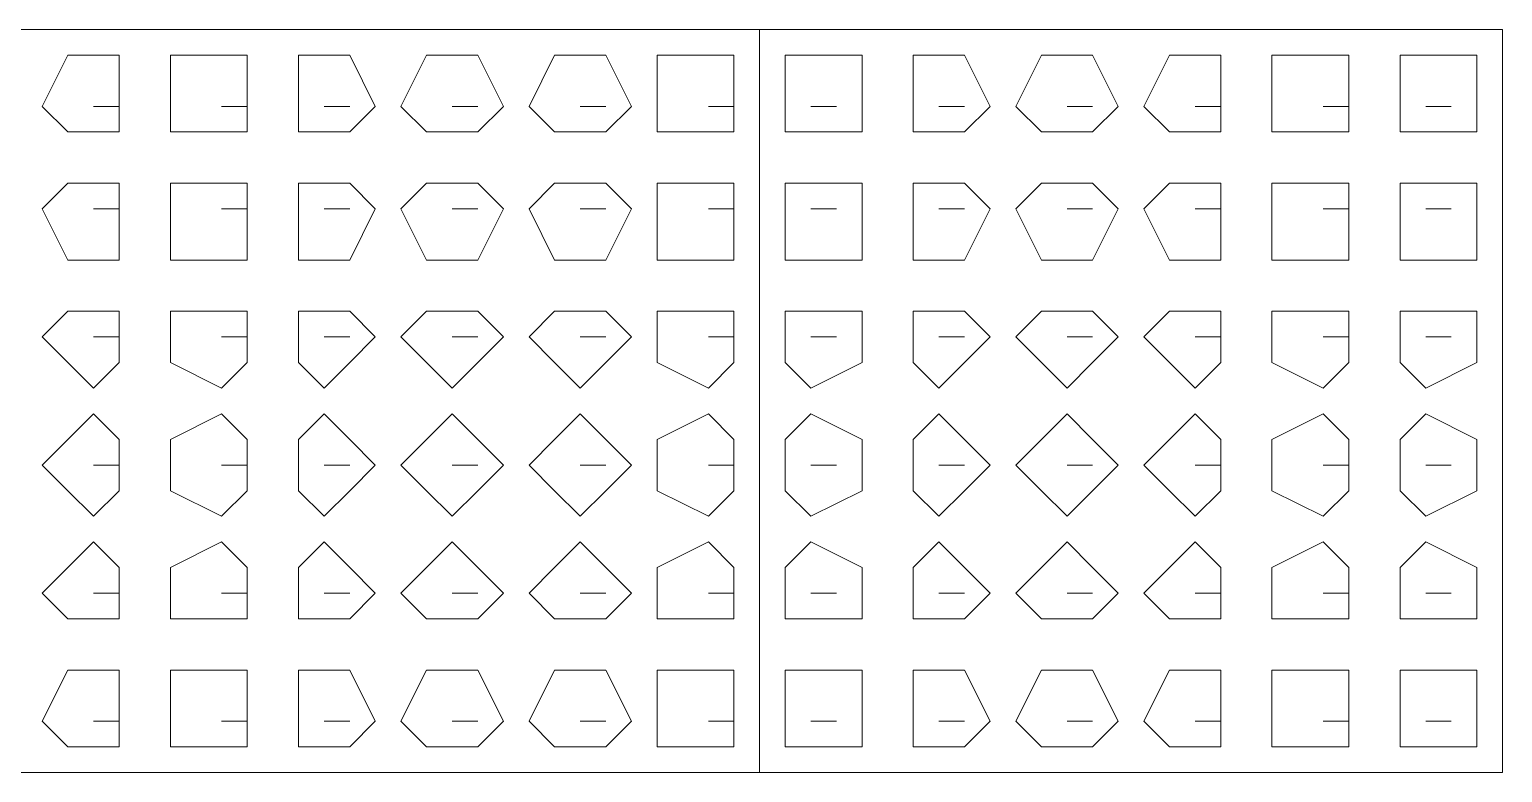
# Model space of a CAD drawing. Header units: millimetres. Extents: x -750 to 104995, y 68 to 66109.
# Drawn here: x 65583 to 66184, y 19244 to 19547 of the extents above; entities that cross this region are included whole.
import ezdxf

# ---------------------------------------------------------------- set-up
doc = ezdxf.new("R2010")
doc.units = ezdxf.units.MM
doc.layers.add('PDF_형상', color=7, linetype='Continuous')

msp = doc.modelspace()

# ---------------------------------------------------------------- linework, layer by layer
at = {"layer": 'PDF_형상', "lineweight": 5}
for points in [[(66184.13, 19546.86), (65881.08, 19546.86), (65578.04, 19546.86), (65285.44, 19546.86), (64982.39, 19546.86), (64679.34, 19546.86), (64376.29, 19546.86), (64083.7, 19546.86), (64083.7, 19243.81), (64376.29, 19243.81), (64679.34, 19243.81)], [(65881.08, 19546.86), (65881.08, 19243.81), (65881.08, 19546.86)], [(65881.08, 19546.86), (65881.08, 19243.81)], [(66184.13, 19546.86), (66184.13, 19243.81), (66184.13, 19546.86)], [(65609.39, 19515.51), (65619.84, 19515.51)], [(65661.63, 19515.51), (65672.08, 19515.51)], [(65703.44, 19515.51), (65713.89, 19515.51)], [(65755.68, 19515.51), (65766.13, 19515.51)], [(65807.93, 19515.51), (65818.39, 19515.51)], [(65860.19, 19515.51), (65870.63, 19515.51)], [(65901.98, 19515.51), (65912.43, 19515.51)], [(65954.24, 19515.51), (65964.69, 19515.51)], [(66006.48, 19515.51), (66016.93, 19515.51)], [(66058.73, 19515.51), (66069.18, 19515.51)], [(66110.98, 19515.51), (66121.43, 19515.51)], [(66152.78, 19515.51), (66163.23, 19515.51)], [(65609.39, 19473.71), (65619.84, 19473.71)], [(65661.63, 19473.71), (65672.08, 19473.71)], [(65703.44, 19473.71), (65713.89, 19473.71)], [(65755.68, 19473.71), (65766.13, 19473.71)], [(65807.93, 19473.71), (65818.39, 19473.71)], [(65860.19, 19473.71), (65870.63, 19473.71)], [(65901.98, 19473.71), (65912.43, 19473.71)], [(65954.24, 19473.71), (65964.69, 19473.71)], [(66006.48, 19473.71), (66016.93, 19473.71)], [(66058.73, 19473.71), (66069.18, 19473.71)], [(66110.98, 19473.71), (66121.43, 19473.71)], [(66152.78, 19473.71), (66163.23, 19473.71)], [(65609.39, 19421.46), (65619.84, 19421.46)], [(65661.63, 19421.46), (65672.08, 19421.46)], [(65703.44, 19421.46), (65713.89, 19421.46)], [(65755.68, 19421.46), (65766.13, 19421.46)], [(65807.93, 19421.46), (65818.39, 19421.46)], [(65860.19, 19421.46), (65870.63, 19421.46)], [(65901.98, 19421.46), (65912.43, 19421.46)], [(65954.24, 19421.46), (65964.69, 19421.46)], [(66006.48, 19421.46), (66016.93, 19421.46)], [(66058.73, 19421.46), (66069.18, 19421.46)], [(66110.98, 19421.46), (66121.43, 19421.46)], [(66152.78, 19421.46), (66163.23, 19421.46)], [(65609.39, 19369.21), (65619.84, 19369.21)], [(65661.63, 19369.21), (65672.08, 19369.21)], [(65703.44, 19369.21), (65713.89, 19369.21)], [(65755.68, 19369.21), (65766.13, 19369.21)], [(65807.93, 19369.21), (65818.39, 19369.21)], [(65860.19, 19369.21), (65870.63, 19369.21)], [(65901.98, 19369.21), (65912.43, 19369.21)], [(65954.24, 19369.21), (65964.69, 19369.21)], [(66006.48, 19369.21), (66016.93, 19369.21)], [(66058.73, 19369.21), (66069.18, 19369.21)], [(66110.98, 19369.21), (66121.43, 19369.21)], [(66152.78, 19369.21), (66163.23, 19369.21)], [(65609.39, 19316.96), (65619.84, 19316.96)], [(65661.63, 19316.96), (65672.08, 19316.96)], [(65703.44, 19316.96), (65713.89, 19316.96)], [(65755.68, 19316.96), (65766.13, 19316.96)], [(65807.93, 19316.96), (65818.39, 19316.96)], [(65860.19, 19316.96), (65870.63, 19316.96)], [(65901.98, 19316.96), (65912.43, 19316.96)], [(65954.24, 19316.96), (65964.69, 19316.96)], [(66006.48, 19316.96), (66016.93, 19316.96)], [(66058.73, 19316.96), (66069.18, 19316.96)], [(66110.98, 19316.96), (66121.43, 19316.96)], [(66152.78, 19316.96), (66163.23, 19316.96)], [(65609.39, 19264.72), (65619.84, 19264.72)], [(65661.63, 19264.72), (65672.08, 19264.72)], [(65703.44, 19264.72), (65713.89, 19264.72)], [(65755.68, 19264.72), (65766.13, 19264.72)], [(65807.93, 19264.72), (65818.39, 19264.72)], [(65860.19, 19264.72), (65870.63, 19264.72)], [(65901.98, 19264.72), (65912.43, 19264.72)], [(65954.24, 19264.72), (65964.69, 19264.72)], [(66006.48, 19264.72), (66016.93, 19264.72)], [(66058.73, 19264.72), (66069.18, 19264.72)], [(66110.98, 19264.72), (66121.43, 19264.72)], [(66152.78, 19264.72), (66163.23, 19264.72)], [(65285.44, 19243.81), (65578.04, 19243.81), (65881.08, 19243.81), (66184.13, 19243.81)]]:
    msp.add_lwpolyline(points, dxfattribs=at)
for points in [[(65619.84, 19515.51), (65619.84, 19536.41), (65609.39, 19536.41), (65598.94, 19536.41), (65588.49, 19515.51), (65598.94, 19505.06), (65609.39, 19505.06), (65619.84, 19505.06)], [(65672.08, 19515.51), (65672.08, 19536.41), (65661.63, 19536.41), (65640.74, 19536.41), (65640.74, 19515.51), (65640.74, 19505.06), (65661.63, 19505.06), (65672.08, 19505.06)], [(65724.34, 19515.51), (65713.89, 19536.41), (65703.44, 19536.41), (65692.99, 19536.41), (65692.99, 19515.51), (65692.99, 19505.06), (65703.44, 19505.06), (65713.89, 19505.06)], [(65776.58, 19515.51), (65766.13, 19536.41), (65755.68, 19536.41), (65745.24, 19536.41), (65734.79, 19515.51), (65745.24, 19505.06), (65755.68, 19505.06), (65766.13, 19505.06)], [(65828.84, 19515.51), (65818.39, 19536.41), (65807.93, 19536.41), (65797.48, 19536.41), (65787.03, 19515.51), (65797.48, 19505.06), (65807.93, 19505.06), (65818.39, 19505.06)], [(65870.63, 19515.51), (65870.63, 19536.41), (65860.19, 19536.41), (65839.29, 19536.41), (65839.29, 19515.51), (65839.29, 19505.06), (65860.19, 19505.06), (65870.63, 19505.06)], [(65922.88, 19515.51), (65922.88, 19536.41), (65901.98, 19536.41), (65891.53, 19536.41), (65891.53, 19515.51), (65891.53, 19505.06), (65901.98, 19505.06), (65922.88, 19505.06)], [(65975.14, 19515.51), (65964.69, 19536.41), (65954.24, 19536.41), (65943.78, 19536.41), (65943.78, 19515.51), (65943.78, 19505.06), (65954.24, 19505.06), (65964.69, 19505.06)], [(66027.38, 19515.51), (66016.93, 19536.41), (66006.48, 19536.41), (65996.03, 19536.41), (65985.58, 19515.51), (65996.03, 19505.06), (66006.48, 19505.06), (66016.93, 19505.06)], [(66069.18, 19515.51), (66069.18, 19536.41), (66058.73, 19536.41), (66048.28, 19536.41), (66037.83, 19515.51), (66048.28, 19505.06), (66058.73, 19505.06), (66069.18, 19505.06)], [(66121.43, 19515.51), (66121.43, 19536.41), (66110.98, 19536.41), (66090.08, 19536.41), (66090.08, 19515.51), (66090.08, 19505.06), (66110.98, 19505.06), (66121.43, 19505.06)], [(66173.68, 19515.51), (66173.68, 19536.41), (66152.78, 19536.41), (66142.33, 19536.41), (66142.33, 19515.51), (66142.33, 19505.06), (66152.78, 19505.06), (66173.68, 19505.06)], [(65619.84, 19473.71), (65619.84, 19484.16), (65609.39, 19484.16), (65598.94, 19484.16), (65588.49, 19473.71), (65598.94, 19452.81), (65609.39, 19452.81), (65619.84, 19452.81)], [(65672.08, 19473.71), (65672.08, 19484.16), (65661.63, 19484.16), (65640.74, 19484.16), (65640.74, 19473.71), (65640.74, 19452.81), (65661.63, 19452.81), (65672.08, 19452.81)], [(65724.34, 19473.71), (65713.89, 19484.16), (65703.44, 19484.16), (65692.99, 19484.16), (65692.99, 19473.71), (65692.99, 19452.81), (65703.44, 19452.81), (65713.89, 19452.81)], [(65776.58, 19473.71), (65766.13, 19484.16), (65755.68, 19484.16), (65745.24, 19484.16), (65734.79, 19473.71), (65745.24, 19452.81), (65755.68, 19452.81), (65766.13, 19452.81)], [(65828.84, 19473.71), (65818.39, 19484.16), (65807.93, 19484.16), (65797.48, 19484.16), (65787.03, 19473.71), (65797.48, 19452.81), (65807.93, 19452.81), (65818.39, 19452.81)], [(65870.63, 19473.71), (65870.63, 19484.16), (65860.19, 19484.16), (65839.29, 19484.16), (65839.29, 19473.71), (65839.29, 19452.81), (65860.19, 19452.81), (65870.63, 19452.81)], [(65922.88, 19473.71), (65922.88, 19484.16), (65901.98, 19484.16), (65891.53, 19484.16), (65891.53, 19473.71), (65891.53, 19452.81), (65901.98, 19452.81), (65922.88, 19452.81)], [(65975.14, 19473.71), (65964.69, 19484.16), (65954.24, 19484.16), (65943.78, 19484.16), (65943.78, 19473.71), (65943.78, 19452.81), (65954.24, 19452.81), (65964.69, 19452.81)], [(66027.38, 19473.71), (66016.93, 19484.16), (66006.48, 19484.16), (65996.03, 19484.16), (65985.58, 19473.71), (65996.03, 19452.81), (66006.48, 19452.81), (66016.93, 19452.81)], [(66069.18, 19473.71), (66069.18, 19484.16), (66058.73, 19484.16), (66048.28, 19484.16), (66037.83, 19473.71), (66048.28, 19452.81), (66058.73, 19452.81), (66069.18, 19452.81)], [(66121.43, 19473.71), (66121.43, 19484.16), (66110.98, 19484.16), (66090.08, 19484.16), (66090.08, 19473.71), (66090.08, 19452.81), (66110.98, 19452.81), (66121.43, 19452.81)], [(66173.68, 19473.71), (66173.68, 19484.16), (66152.78, 19484.16), (66142.33, 19484.16), (66142.33, 19473.71), (66142.33, 19452.81), (66152.78, 19452.81), (66173.68, 19452.81)], [(65619.84, 19421.46), (65619.84, 19431.91), (65609.39, 19431.91), (65598.94, 19431.91), (65588.49, 19421.46), (65598.94, 19411.01), (65609.39, 19400.56), (65619.84, 19411.01)], [(65672.08, 19421.46), (65672.08, 19431.91), (65661.63, 19431.91), (65640.74, 19431.91), (65640.74, 19421.46), (65640.74, 19411.01), (65661.63, 19400.56), (65672.08, 19411.01)], [(65724.34, 19421.46), (65713.89, 19431.91), (65703.44, 19431.91), (65692.99, 19431.91), (65692.99, 19421.46), (65692.99, 19411.01), (65703.44, 19400.56), (65713.89, 19411.01)], [(65776.58, 19421.46), (65766.13, 19431.91), (65755.68, 19431.91), (65745.24, 19431.91), (65734.79, 19421.46), (65745.24, 19411.01), (65755.68, 19400.56), (65766.13, 19411.01)], [(65828.84, 19421.46), (65818.39, 19431.91), (65807.93, 19431.91), (65797.48, 19431.91), (65787.03, 19421.46), (65797.48, 19411.01), (65807.93, 19400.56), (65818.39, 19411.01)], [(65870.63, 19421.46), (65870.63, 19431.91), (65860.19, 19431.91), (65839.29, 19431.91), (65839.29, 19421.46), (65839.29, 19411.01), (65860.19, 19400.56), (65870.63, 19411.01)], [(65922.88, 19421.46), (65922.88, 19431.91), (65901.98, 19431.91), (65891.53, 19431.91), (65891.53, 19421.46), (65891.53, 19411.01), (65901.98, 19400.56), (65922.88, 19411.01)], [(65975.14, 19421.46), (65964.69, 19431.91), (65954.24, 19431.91), (65943.78, 19431.91), (65943.78, 19421.46), (65943.78, 19411.01), (65954.24, 19400.56), (65964.69, 19411.01)], [(66027.38, 19421.46), (66016.93, 19431.91), (66006.48, 19431.91), (65996.03, 19431.91), (65985.58, 19421.46), (65996.03, 19411.01), (66006.48, 19400.56), (66016.93, 19411.01)], [(66069.18, 19421.46), (66069.18, 19431.91), (66058.73, 19431.91), (66048.28, 19431.91), (66037.83, 19421.46), (66048.28, 19411.01), (66058.73, 19400.56), (66069.18, 19411.01)], [(66121.43, 19421.46), (66121.43, 19431.91), (66110.98, 19431.91), (66090.08, 19431.91), (66090.08, 19421.46), (66090.08, 19411.01), (66110.98, 19400.56), (66121.43, 19411.01)], [(66173.68, 19421.46), (66173.68, 19431.91), (66152.78, 19431.91), (66142.33, 19431.91), (66142.33, 19421.46), (66142.33, 19411.01), (66152.78, 19400.56), (66173.68, 19411.01)], [(65619.84, 19369.21), (65619.84, 19379.66), (65609.39, 19390.11), (65598.94, 19379.66), (65588.49, 19369.21), (65598.94, 19358.76), (65609.39, 19348.31), (65619.84, 19358.76)], [(65672.08, 19369.21), (65672.08, 19379.66), (65661.63, 19390.11), (65640.74, 19379.66), (65640.74, 19369.21), (65640.74, 19358.76), (65661.63, 19348.31), (65672.08, 19358.76)], [(65724.34, 19369.21), (65713.89, 19379.66), (65703.44, 19390.11), (65692.99, 19379.66), (65692.99, 19369.21), (65692.99, 19358.76), (65703.44, 19348.31), (65713.89, 19358.76)], [(65776.58, 19369.21), (65766.13, 19379.66), (65755.68, 19390.11), (65745.24, 19379.66), (65734.79, 19369.21), (65745.24, 19358.76), (65755.68, 19348.31), (65766.13, 19358.76)], [(65828.84, 19369.21), (65818.39, 19379.66), (65807.93, 19390.11), (65797.48, 19379.66), (65787.03, 19369.21), (65797.48, 19358.76), (65807.93, 19348.31), (65818.39, 19358.76)], [(65870.63, 19369.21), (65870.63, 19379.66), (65860.19, 19390.11), (65839.29, 19379.66), (65839.29, 19369.21), (65839.29, 19358.76), (65860.19, 19348.31), (65870.63, 19358.76)], [(65922.88, 19369.21), (65922.88, 19379.66), (65901.98, 19390.11), (65891.53, 19379.66), (65891.53, 19369.21), (65891.53, 19358.76), (65901.98, 19348.31), (65922.88, 19358.76)], [(65975.14, 19369.21), (65964.69, 19379.66), (65954.24, 19390.11), (65943.78, 19379.66), (65943.78, 19369.21), (65943.78, 19358.76), (65954.24, 19348.31), (65964.69, 19358.76)], [(66027.38, 19369.21), (66016.93, 19379.66), (66006.48, 19390.11), (65996.03, 19379.66), (65985.58, 19369.21), (65996.03, 19358.76), (66006.48, 19348.31), (66016.93, 19358.76)], [(66069.18, 19369.21), (66069.18, 19379.66), (66058.73, 19390.11), (66048.28, 19379.66), (66037.83, 19369.21), (66048.28, 19358.76), (66058.73, 19348.31), (66069.18, 19358.76)], [(66121.43, 19369.21), (66121.43, 19379.66), (66110.98, 19390.11), (66090.08, 19379.66), (66090.08, 19369.21), (66090.08, 19358.76), (66110.98, 19348.31), (66121.43, 19358.76)], [(66173.68, 19369.21), (66173.68, 19379.66), (66152.78, 19390.11), (66142.33, 19379.66), (66142.33, 19369.21), (66142.33, 19358.76), (66152.78, 19348.31), (66173.68, 19358.76)], [(65619.84, 19316.96), (65619.84, 19327.41), (65609.39, 19337.86), (65598.94, 19327.41), (65588.49, 19316.96), (65598.94, 19306.51), (65609.39, 19306.51), (65619.84, 19306.51)], [(65672.08, 19316.96), (65672.08, 19327.41), (65661.63, 19337.86), (65640.74, 19327.41), (65640.74, 19316.96), (65640.74, 19306.51), (65661.63, 19306.51), (65672.08, 19306.51)], [(65724.34, 19316.96), (65713.89, 19327.41), (65703.44, 19337.86), (65692.99, 19327.41), (65692.99, 19316.96), (65692.99, 19306.51), (65703.44, 19306.51), (65713.89, 19306.51)], [(65776.58, 19316.96), (65766.13, 19327.41), (65755.68, 19337.86), (65745.24, 19327.41), (65734.79, 19316.96), (65745.24, 19306.51), (65755.68, 19306.51), (65766.13, 19306.51)], [(65828.84, 19316.96), (65818.39, 19327.41), (65807.93, 19337.86), (65797.48, 19327.41), (65787.03, 19316.96), (65797.48, 19306.51), (65807.93, 19306.51), (65818.39, 19306.51)], [(65870.63, 19316.96), (65870.63, 19327.41), (65860.19, 19337.86), (65839.29, 19327.41), (65839.29, 19316.96), (65839.29, 19306.51), (65860.19, 19306.51), (65870.63, 19306.51)], [(65922.88, 19316.96), (65922.88, 19327.41), (65901.98, 19337.86), (65891.53, 19327.41), (65891.53, 19316.96), (65891.53, 19306.51), (65901.98, 19306.51), (65922.88, 19306.51)], [(65975.14, 19316.96), (65964.69, 19327.41), (65954.24, 19337.86), (65943.78, 19327.41), (65943.78, 19316.96), (65943.78, 19306.51), (65954.24, 19306.51), (65964.69, 19306.51)], [(66027.38, 19316.96), (66016.93, 19327.41), (66006.48, 19337.86), (65996.03, 19327.41), (65985.58, 19316.96), (65996.03, 19306.51), (66006.48, 19306.51), (66016.93, 19306.51)], [(66069.18, 19316.96), (66069.18, 19327.41), (66058.73, 19337.86), (66048.28, 19327.41), (66037.83, 19316.96), (66048.28, 19306.51), (66058.73, 19306.51), (66069.18, 19306.51)], [(66121.43, 19316.96), (66121.43, 19327.41), (66110.98, 19337.86), (66090.08, 19327.41), (66090.08, 19316.96), (66090.08, 19306.51), (66110.98, 19306.51), (66121.43, 19306.51)], [(66173.68, 19316.96), (66173.68, 19327.41), (66152.78, 19337.86), (66142.33, 19327.41), (66142.33, 19316.96), (66142.33, 19306.51), (66152.78, 19306.51), (66173.68, 19306.51)], [(65619.84, 19264.72), (65619.84, 19285.61), (65609.39, 19285.61), (65598.94, 19285.61), (65588.49, 19264.72), (65598.94, 19254.26), (65609.39, 19254.26), (65619.84, 19254.26)], [(65672.08, 19264.72), (65672.08, 19285.61), (65661.63, 19285.61), (65640.74, 19285.61), (65640.74, 19264.72), (65640.74, 19254.26), (65661.63, 19254.26), (65672.08, 19254.26)], [(65724.34, 19264.72), (65713.89, 19285.61), (65703.44, 19285.61), (65692.99, 19285.61), (65692.99, 19264.72), (65692.99, 19254.26), (65703.44, 19254.26), (65713.89, 19254.26)], [(65776.58, 19264.72), (65766.13, 19285.61), (65755.68, 19285.61), (65745.24, 19285.61), (65734.79, 19264.72), (65745.24, 19254.26), (65755.68, 19254.26), (65766.13, 19254.26)], [(65828.84, 19264.72), (65818.39, 19285.61), (65807.93, 19285.61), (65797.48, 19285.61), (65787.03, 19264.72), (65797.48, 19254.26), (65807.93, 19254.26), (65818.39, 19254.26)], [(65870.63, 19264.72), (65870.63, 19285.61), (65860.19, 19285.61), (65839.29, 19285.61), (65839.29, 19264.72), (65839.29, 19254.26), (65860.19, 19254.26), (65870.63, 19254.26)], [(65922.88, 19264.72), (65922.88, 19285.61), (65901.98, 19285.61), (65891.53, 19285.61), (65891.53, 19264.72), (65891.53, 19254.26), (65901.98, 19254.26), (65922.88, 19254.26)], [(65975.14, 19264.72), (65964.69, 19285.61), (65954.24, 19285.61), (65943.78, 19285.61), (65943.78, 19264.72), (65943.78, 19254.26), (65954.24, 19254.26), (65964.69, 19254.26)], [(66027.38, 19264.72), (66016.93, 19285.61), (66006.48, 19285.61), (65996.03, 19285.61), (65985.58, 19264.72), (65996.03, 19254.26), (66006.48, 19254.26), (66016.93, 19254.26)], [(66069.18, 19264.72), (66069.18, 19285.61), (66058.73, 19285.61), (66048.28, 19285.61), (66037.83, 19264.72), (66048.28, 19254.26), (66058.73, 19254.26), (66069.18, 19254.26)], [(66121.43, 19264.72), (66121.43, 19285.61), (66110.98, 19285.61), (66090.08, 19285.61), (66090.08, 19264.72), (66090.08, 19254.26), (66110.98, 19254.26), (66121.43, 19254.26)], [(66173.68, 19264.72), (66173.68, 19285.61), (66152.78, 19285.61), (66142.33, 19285.61), (66142.33, 19264.72), (66142.33, 19254.26), (66152.78, 19254.26), (66173.68, 19254.26)]]:
    msp.add_lwpolyline(points, close=True, dxfattribs=at)

doc.saveas('drawing.dxf')
